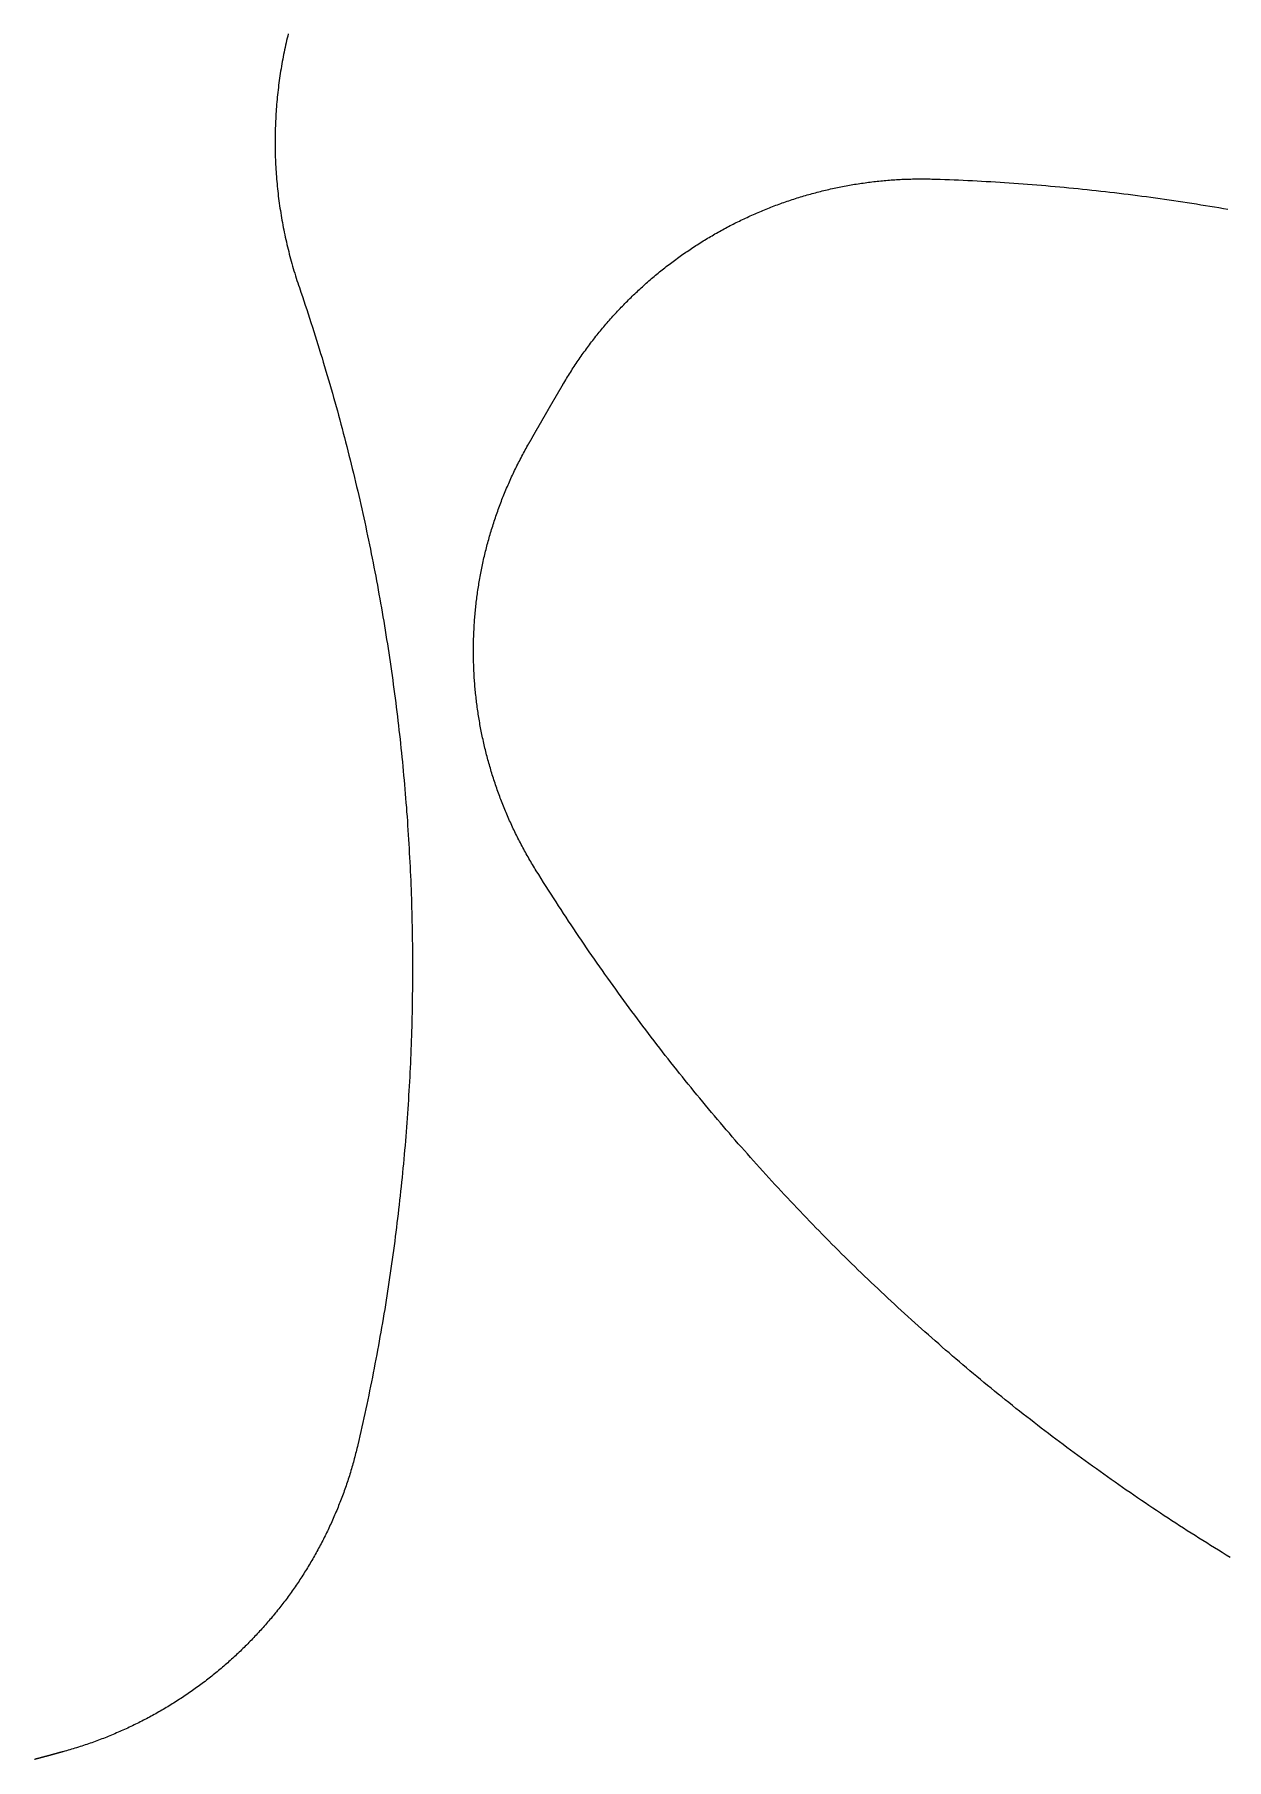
# Model space of a CAD drawing. Header units: millimetres. Extents: x 0 to 300, y 0 to 160.
# Drawn here: x 173.076 to 175.368, y 127.014 to 130.331 of the extents above; entities that cross this region are included whole.
import ezdxf

# ---------------------------------------------------------------- set-up
doc = ezdxf.new("R2010")
doc.units = ezdxf.units.MM
doc.header["$MEASUREMENT"] = 0
doc.layers.add('Layer 1', color=1, linetype='Continuous', true_color=0xff0000)

msp = doc.modelspace()

# ---------------------------------------------------------------- linework, layer by layer
at = {"layer": 'Layer 1'}
for points in [[(173.5643, 130.3325), (173.5632, 130.328), (173.5621, 130.3236), (173.5611, 130.3191), (173.56, 130.3147), (173.559, 130.3102), (173.5581, 130.3057), (173.5571, 130.3012), (173.5562, 130.2967), (173.5553, 130.2922), (173.5544, 130.2877), (173.5536, 130.2832), (173.5527, 130.2787), (173.5519, 130.2742), (173.5511, 130.2697), (173.5504, 130.2651), (173.5496, 130.2606), (173.5489, 130.2561), (173.5482, 130.2515), (173.5476, 130.247), (173.5469, 130.2424), (173.5463, 130.2379), (173.5457, 130.2333), (173.5452, 130.2287), (173.5446, 130.2242), (173.5441, 130.2196), (173.5436, 130.215), (173.5431, 130.2104), (173.5427, 130.2058), (173.5423, 130.2012), (173.5419, 130.1966), (173.5415, 130.1921), (173.5411, 130.1875), (173.5408, 130.1828), (173.5405, 130.1782), (173.5402, 130.1736), (173.54, 130.169), (173.5398, 130.1644), (173.5396, 130.1598), (173.5394, 130.1552), (173.5392, 130.1505), (173.5391, 130.1459), (173.539, 130.1413), (173.5389, 130.1366), (173.5389, 130.132), (173.5388, 130.1274), (173.5388, 130.1227), (173.5389, 130.1181), (173.5389, 130.1135), (173.539, 130.1088), (173.5391, 130.1042), (173.5392, 130.0995), (173.5393, 130.0949), (173.5395, 130.0902), (173.5397, 130.0856), (173.5399, 130.0809), (173.5402, 130.0763), (173.5404, 130.0716), (173.5407, 130.0669), (173.5411, 130.0623), (173.5414, 130.0576), (173.5418, 130.053), (173.5422, 130.0483), (173.5426, 130.0436), (173.5431, 130.039), (173.5435, 130.0343), (173.544, 130.0297), (173.5446, 130.025), (173.5451, 130.0203), (173.5457, 130.0157), (173.5463, 130.011), (173.5469, 130.0064), (173.5476, 130.0017), (173.5483, 129.997), (173.549, 129.9924), (173.5497, 129.9877), (173.5505, 129.9831), (173.5513, 129.9784), (173.5521, 129.9738), (173.5529, 129.9691), (173.5538, 129.9644), (173.5547, 129.9598), (173.5556, 129.9551), (173.5565, 129.9505), (173.5575, 129.9458), (173.5585, 129.9412), (173.5595, 129.9365), (173.5606, 129.9319), (173.5616, 129.9273), (173.5627, 129.9226), (173.5639, 129.918), (173.565, 129.9133), (173.5662, 129.9087), (173.5674, 129.9041), (173.5687, 129.8995), (173.5699, 129.8948), (173.5712, 129.8902), (173.5725, 129.8856), (173.5739, 129.881), (173.5752, 129.8763), (173.5766, 129.8717), (173.578, 129.8671), (173.5795, 129.8625), (173.581, 129.8579), (173.5825, 129.8533), (173.584, 129.8487), (173.5856, 129.8441), (173.5884, 129.8357), (173.5913, 129.8273), (173.5941, 129.8189), (173.5969, 129.8105), (173.5997, 129.8021), (173.6024, 129.7937), (173.6052, 129.7852), (173.6079, 129.7768), (173.6106, 129.7683), (173.6133, 129.7599), (173.616, 129.7515), (173.6187, 129.743), (173.6213, 129.7345), (173.6239, 129.7261), (173.6265, 129.7176), (173.6291, 129.7091), (173.6316, 129.7007), (173.6342, 129.6922), (173.6367, 129.6837), (173.6392, 129.6752), (173.6417, 129.6667), (173.6442, 129.6582), (173.6466, 129.6497), (173.649, 129.6412), (173.6514, 129.6327), (173.6538, 129.6242), (173.6562, 129.6157), (173.6586, 129.6071), (173.6609, 129.5986), (173.6632, 129.5901), (173.6655, 129.5815), (173.6678, 129.573), (173.67, 129.5645), (173.6723, 129.5559), (173.6745, 129.5474), (173.6767, 129.5388), (173.6789, 129.5302), (173.681, 129.5217), (173.6832, 129.5131), (173.6853, 129.5045), (173.6874, 129.496), (173.6895, 129.4874), (173.6916, 129.4788), (173.6936, 129.4702), (173.6956, 129.4616), (173.6977, 129.453), (173.6996, 129.4444), (173.7016, 129.4358), (173.7036, 129.4272), (173.7055, 129.4186), (173.7074, 129.41), (173.7093, 129.4014), (173.7112, 129.3928), (173.7131, 129.3842), (173.7149, 129.3755), (173.7167, 129.3669), (173.7185, 129.3583), (173.7203, 129.3497), (173.7221, 129.341), (173.7238, 129.3324), (173.7255, 129.3237), (173.7273, 129.3151), (173.7289, 129.3064), (173.7306, 129.2978), (173.7323, 129.2891), (173.7339, 129.2805), (173.7355, 129.2718), (173.7371, 129.2632), (173.7387, 129.2545), (173.7402, 129.2458), (173.7418, 129.2371), (173.7433, 129.2285), (173.7448, 129.2198), (173.7463, 129.2111), (173.7477, 129.2024), (173.7492, 129.1937), (173.7506, 129.1851), (173.752, 129.1764), (173.7534, 129.1677), (173.7548, 129.159), (173.7561, 129.1503), (173.7574, 129.1416), (173.7587, 129.1329), (173.76, 129.1242), (173.7613, 129.1155), (173.7626, 129.1068), (173.7638, 129.098), (173.765, 129.0893), (173.7662, 129.0806), (173.7674, 129.0719), (173.7685, 129.0632), (173.7697, 129.0544), (173.7708, 129.0457), (173.7719, 129.037), (173.773, 129.0283), (173.774, 129.0195), (173.7751, 129.0108), (173.7761, 129.0021), (173.7771, 128.9933), (173.7781, 128.9846), (173.7791, 128.9759), (173.78, 128.9671), (173.7809, 128.9584), (173.7818, 128.9496), (173.7827, 128.9409), (173.7836, 128.9321), (173.7845, 128.9234), (173.7853, 128.9146), (173.7861, 128.9059), (173.7869, 128.8971), (173.7877, 128.8883), (173.7884, 128.8796), (173.7892, 128.8708), (173.7899, 128.8621), (173.7906, 128.8533), (173.7913, 128.8445), (173.7919, 128.8358), (173.7926, 128.827), (173.7932, 128.8182), (173.7938, 128.8095), (173.7944, 128.8007), (173.795, 128.7919), (173.7955, 128.7831), (173.796, 128.7744), (173.7966, 128.7656), (173.797, 128.7568), (173.7975, 128.748), (173.798, 128.7393), (173.7984, 128.7305), (173.7988, 128.7217), (173.7992, 128.7129), (173.7996, 128.7041), (173.7999, 128.6954), (173.8003, 128.6866), (173.8006, 128.6778), (173.8009, 128.669), (173.8012, 128.6602), (173.8015, 128.6514), (173.8017, 128.6426), (173.8019, 128.6339), (173.8021, 128.6251), (173.8023, 128.6163), (173.8025, 128.6075), (173.8026, 128.5987), (173.8027, 128.5899), (173.8029, 128.5811), (173.8029, 128.5723), (173.803, 128.5635), (173.8031, 128.5547), (173.8031, 128.5459), (173.8031, 128.5371), (173.8031, 128.5284), (173.8031, 128.5196), (173.803, 128.5108), (173.803, 128.502), (173.8029, 128.4932), (173.8028, 128.4844), (173.8027, 128.4756), (173.8025, 128.4668), (173.8024, 128.458), (173.8022, 128.4492), (173.802, 128.4404), (173.8018, 128.4316), (173.8016, 128.4228), (173.8013, 128.414), (173.801, 128.4052), (173.8007, 128.3964), (173.8004, 128.3877), (173.8001, 128.3789), (173.7997, 128.3701), (173.7994, 128.3613), (173.799, 128.3525), (173.7986, 128.3437), (173.7982, 128.3349), (173.7977, 128.3261), (173.7972, 128.3173), (173.7968, 128.3085), (173.7963, 128.2997), (173.7957, 128.291), (173.7952, 128.2822), (173.7946, 128.2734), (173.7941, 128.2646), (173.7935, 128.2558), (173.7928, 128.247), (173.7922, 128.2382), (173.7915, 128.2295), (173.7909, 128.2207), (173.7902, 128.2119), (173.7895, 128.2031), (173.7887, 128.1943), (173.788, 128.1856), (173.7872, 128.1768), (173.7864, 128.168), (173.7856, 128.1592), (173.7848, 128.1505), (173.7839, 128.1417), (173.7831, 128.1329), (173.7822, 128.1241), (173.7813, 128.1154), (173.7803, 128.1066), (173.7794, 128.0978), (173.7784, 128.0891), (173.7775, 128.0803), (173.7765, 128.0715), (173.7754, 128.0628), (173.7744, 128.054), (173.7733, 128.0453), (173.7723, 128.0365), (173.7712, 128.0278), (173.77, 128.019), (173.7689, 128.0102), (173.7678, 128.0015), (173.7666, 127.9927), (173.7654, 127.984), (173.7642, 127.9753), (173.7629, 127.9665), (173.7617, 127.9578), (173.7604, 127.949), (173.7591, 127.9403), (173.7578, 127.9316), (173.7565, 127.9228), (173.7552, 127.9141), (173.7538, 127.9054), (173.7524, 127.8966), (173.751, 127.8879), (173.7496, 127.8792), (173.7481, 127.8705), (173.7467, 127.8617), (173.7452, 127.853), (173.7437, 127.8443), (173.7422, 127.8356), (173.7406, 127.8269), (173.7391, 127.8182), (173.7375, 127.8095), (173.7359, 127.8008), (173.7343, 127.7921), (173.7326, 127.7834), (173.731, 127.7747), (173.7293, 127.766), (173.7276, 127.7573), (173.7259, 127.7486), (173.7242, 127.7399), (173.7224, 127.7312), (173.7207, 127.7225), (173.7189, 127.7139), (173.7171, 127.7052), (173.7152, 127.6965), (173.7134, 127.6878), (173.7115, 127.6792), (173.7096, 127.6705), (173.7077, 127.6618), (173.7058, 127.6532), (173.7039, 127.6445), (173.7019, 127.6359), (173.6999, 127.6272), (173.6979, 127.6186), (173.6971, 127.6152), (173.6963, 127.6119), (173.6955, 127.6086), (173.6947, 127.6052), (173.6938, 127.6019), (173.693, 127.5986), (173.6921, 127.5953), (173.6912, 127.592), (173.6903, 127.5887), (173.6894, 127.5854), (173.6885, 127.5821), (173.6876, 127.5788), (173.6866, 127.5755), (173.6857, 127.5722), (173.6847, 127.569), (173.6837, 127.5657), (173.6827, 127.5624), (173.6817, 127.5592), (173.6806, 127.556), (173.6796, 127.5527), (173.6785, 127.5495), (173.6775, 127.5463), (173.6764, 127.543), (173.6753, 127.5398), (173.6742, 127.5366), (173.6731, 127.5334), (173.6719, 127.5302), (173.6708, 127.527), (173.6696, 127.5239), (173.6684, 127.5207), (173.6673, 127.5175), (173.6661, 127.5144), (173.6648, 127.5112), (173.6636, 127.508), (173.6624, 127.5049), (173.6611, 127.5018), (173.6599, 127.4986), (173.6586, 127.4955), (173.6573, 127.4924), (173.656, 127.4893), (173.6547, 127.4862), (173.6534, 127.4831), (173.652, 127.48), (173.6507, 127.4769), (173.6493, 127.4738), (173.6479, 127.4708), (173.6465, 127.4677), (173.6451, 127.4647), (173.6437, 127.4616), (173.6423, 127.4586), (173.6409, 127.4555), (173.6394, 127.4525), (173.6379, 127.4495), (173.6365, 127.4465), (173.635, 127.4435), (173.6335, 127.4405), (173.632, 127.4375), (173.6304, 127.4345), (173.6289, 127.4315), (173.6274, 127.4286), (173.6258, 127.4256), (173.6242, 127.4226), (173.6226, 127.4197), (173.6211, 127.4167), (173.6194, 127.4138), (173.6178, 127.4109), (173.6162, 127.408), (173.6146, 127.4051), (173.6129, 127.4022), (173.6112, 127.3993), (173.6096, 127.3964), (173.6079, 127.3935), (173.6062, 127.3906), (173.6045, 127.3878), (173.6027, 127.3849), (173.601, 127.3821), (173.5992, 127.3792), (173.5975, 127.3764), (173.5957, 127.3736), (173.5939, 127.3708), (173.5921, 127.3679), (173.5903, 127.3651), (173.5885, 127.3624), (173.5867, 127.3596), (173.5849, 127.3568), (173.583, 127.354), (173.5811, 127.3513), (173.5793, 127.3485), (173.5774, 127.3458), (173.5755, 127.343), (173.5736, 127.3403), (173.5717, 127.3376), (173.5697, 127.3349), (173.5678, 127.3322), (173.5659, 127.3295), (173.5639, 127.3268), (173.5619, 127.3241), (173.5599, 127.3215), (173.558, 127.3188), (173.556, 127.3161), (173.5539, 127.3135), (173.5519, 127.3109), (173.5499, 127.3082), (173.5478, 127.3056), (173.5458, 127.303), (173.5437, 127.3004), (173.5416, 127.2978), (173.5395, 127.2953), (173.5374, 127.2927), (173.5353, 127.2901), (173.5332, 127.2876), (173.5311, 127.285), (173.5289, 127.2825), (173.5268, 127.28), (173.5246, 127.2774), (173.5225, 127.2749), (173.5203, 127.2724), (173.5181, 127.2699), (173.5159, 127.2675), (173.5137, 127.265), (173.5114, 127.2625), (173.5092, 127.2601), (173.507, 127.2576), (173.5047, 127.2552), (173.5024, 127.2528), (173.5002, 127.2504), (173.4979, 127.248), (173.4956, 127.2456), (173.4933, 127.2432), (173.491, 127.2408), (173.4887, 127.2384), (173.4863, 127.2361), (173.484, 127.2337), (173.4816, 127.2314), (173.4793, 127.229), (173.4769, 127.2267), (173.4745, 127.2244), (173.4721, 127.2221), (173.4697, 127.2198), (173.4673, 127.2175), (173.4649, 127.2153), (173.4625, 127.213), (173.46, 127.2108), (173.4576, 127.2085), (173.4551, 127.2063), (173.4527, 127.2041), (173.4502, 127.2019), (173.4477, 127.1997), (173.4452, 127.1975), (173.4427, 127.1953), (173.4402, 127.1931), (173.4377, 127.191), (173.4351, 127.1888), (173.4326, 127.1867), (173.43, 127.1845), (173.4275, 127.1824), (173.4249, 127.1803), (173.4223, 127.1782), (173.4198, 127.1761), (173.4172, 127.1741), (173.4146, 127.172), (173.4119, 127.1699), (173.4093, 127.1679), (173.4067, 127.1659), (173.4041, 127.1638), (173.4014, 127.1618), (173.3987, 127.1598), (173.3961, 127.1578), (173.3934, 127.1558), (173.3907, 127.1539), (173.388, 127.1519), (173.3853, 127.15), (173.3826, 127.148), (173.3799, 127.1461), (173.3772, 127.1442), (173.3744, 127.1423), (173.3717, 127.1404), (173.369, 127.1385), (173.3662, 127.1366), (173.3634, 127.1348), (173.3607, 127.1329), (173.3579, 127.1311), (173.3551, 127.1293), (173.3523, 127.1275), (173.3495, 127.1257), (173.3466, 127.1239), (173.3438, 127.1221), (173.341, 127.1203), (173.3381, 127.1186), (173.3353, 127.1168), (173.3324, 127.1151), (173.3296, 127.1133), (173.3267, 127.1116), (173.3238, 127.1099), (173.3209, 127.1082), (173.318, 127.1066), (173.3151, 127.1049), (173.3122, 127.1033), (173.3093, 127.1016), (173.3064, 127.1), (173.3034, 127.0984), (173.3005, 127.0968), (173.2975, 127.0952), (173.2946, 127.0936), (173.2916, 127.092), (173.2886, 127.0905), (173.2857, 127.0889), (173.2827, 127.0874), (173.2797, 127.0858), (173.2767, 127.0843), (173.2737, 127.0828), (173.2706, 127.0814), (173.2676, 127.0799), (173.2646, 127.0784), (173.2615, 127.077), (173.2585, 127.0755), (173.2554, 127.0741), (173.2524, 127.0727), (173.2493, 127.0713), (173.2462, 127.0699), (173.2432, 127.0685), (173.2401, 127.0672), (173.237, 127.0658), (173.2339, 127.0645), (173.2308, 127.0632), (173.2276, 127.0618), (173.2245, 127.0605), (173.2214, 127.0593), (173.2182, 127.058), (173.2151, 127.0567), (173.2119, 127.0555), (173.2088, 127.0542), (173.2056, 127.053), (173.2024, 127.0518), (173.1993, 127.0506), (173.1961, 127.0494), (173.1929, 127.0482), (173.1897, 127.0471), (173.1865, 127.0459), (173.1833, 127.0448), (173.1801, 127.0437), (173.1768, 127.0426), (173.1736, 127.0415), (173.1704, 127.0404), (173.1671, 127.0393), (173.1639, 127.0383), (173.1606, 127.0373), (173.1573, 127.0362), (173.1541, 127.0352), (173.1508, 127.0342), (173.1475, 127.0332), (173.1442, 127.0323), (173.1409, 127.0313), (173.1376, 127.0303), (173.1343, 127.0294), (173.131, 127.0285), (173.1305, 127.0284), (173.13, 127.0282), (173.1295, 127.0281), (173.129, 127.0279), (173.1285, 127.0278), (173.128, 127.0277), (173.1275, 127.0275), (173.127, 127.0274), (173.1264, 127.0272), (173.1259, 127.0271), (173.1254, 127.027), (173.1249, 127.0268), (173.1244, 127.0267), (173.1239, 127.0265), (173.1234, 127.0264), (173.1229, 127.0263), (173.1224, 127.0261), (173.1219, 127.026), (173.1214, 127.0258), (173.1208, 127.0257), (173.1203, 127.0256), (173.1198, 127.0254), (173.1193, 127.0253), (173.1188, 127.0251), (173.1183, 127.025), (173.1178, 127.0249), (173.1173, 127.0247), (173.1168, 127.0246), (173.1163, 127.0245), (173.1158, 127.0243), (173.1153, 127.0242), (173.1147, 127.024), (173.1142, 127.0239), (173.1137, 127.0238), (173.1132, 127.0236), (173.1127, 127.0235), (173.1122, 127.0233), (173.1117, 127.0232), (173.1112, 127.0231), (173.1107, 127.0229), (173.1102, 127.0228), (173.1097, 127.0226), (173.1091, 127.0225), (173.1086, 127.0224), (173.1081, 127.0222), (173.1076, 127.0221), (173.1071, 127.0219), (173.1066, 127.0218), (173.1061, 127.0217), (173.1056, 127.0215), (173.1051, 127.0214), (173.1046, 127.0213), (173.1041, 127.0211), (173.1035, 127.021), (173.103, 127.0208), (173.1025, 127.0207), (173.102, 127.0206), (173.1015, 127.0204), (173.101, 127.0203), (173.1005, 127.0201), (173.1, 127.02), (173.0995, 127.0199), (173.099, 127.0197), (173.0985, 127.0196), (173.098, 127.0195), (173.0974, 127.0193), (173.0969, 127.0192), (173.0964, 127.019), (173.0959, 127.0189), (173.0954, 127.0188), (173.0949, 127.0186), (173.0944, 127.0185), (173.0939, 127.0183), (173.0934, 127.0182), (173.0929, 127.0181), (173.0924, 127.0179), (173.0918, 127.0178), (173.0913, 127.0177), (173.0908, 127.0175), (173.0903, 127.0174), (173.0898, 127.0172), (173.0893, 127.0171), (173.0888, 127.017), (173.0883, 127.0168), (173.0878, 127.0167), (173.0873, 127.0166), (173.0867, 127.0164), (173.0862, 127.0163), (173.0857, 127.0161), (173.0852, 127.016), (173.0847, 127.0159), (173.0842, 127.0157), (173.0837, 127.0156), (173.0832, 127.0155), (173.0827, 127.0153), (173.0822, 127.0152), (173.0817, 127.015), (173.0811, 127.0149), (173.0806, 127.0148), (173.0801, 127.0146), (173.0796, 127.0145), (173.0791, 127.0144), (173.0786, 127.0142), (173.0781, 127.0141), (173.0776, 127.0139), (173.0771, 127.0138), (173.0766, 127.0137), (173.0761, 127.0135)], [(175.3755, 127.4022), (175.368, 127.4068), (175.3604, 127.4114), (175.3529, 127.416), (175.3454, 127.4206), (175.3379, 127.4253), (175.3304, 127.43), (175.3229, 127.4347), (175.3155, 127.4394), (175.308, 127.4441), (175.3006, 127.4488), (175.2931, 127.4536), (175.2857, 127.4583), (175.2783, 127.4631), (175.2709, 127.4679), (175.2635, 127.4727), (175.2562, 127.4776), (175.2488, 127.4824), (175.2414, 127.4873), (175.2341, 127.4921), (175.2268, 127.497), (175.2194, 127.5019), (175.2121, 127.5069), (175.2048, 127.5118), (175.1976, 127.5168), (175.1903, 127.5217), (175.183, 127.5267), (175.1758, 127.5317), (175.1685, 127.5367), (175.1613, 127.5418), (175.1541, 127.5468), (175.1469, 127.5519), (175.1397, 127.557), (175.1325, 127.5621), (175.1253, 127.5672), (175.1182, 127.5723), (175.111, 127.5774), (175.1039, 127.5826), (175.0968, 127.5878), (175.0897, 127.5929), (175.0825, 127.5981), (175.0755, 127.6034), (175.0684, 127.6086), (175.0613, 127.6138), (175.0543, 127.6191), (175.0472, 127.6244), (175.0402, 127.6297), (175.0332, 127.635), (175.0262, 127.6403), (175.0192, 127.6456), (175.0122, 127.651), (175.0052, 127.6563), (174.9983, 127.6617), (174.9913, 127.6671), (174.9844, 127.6725), (174.9775, 127.6779), (174.9705, 127.6834), (174.9636, 127.6888), (174.9568, 127.6943), (174.9499, 127.6998), (174.943, 127.7053), (174.9362, 127.7108), (174.9293, 127.7163), (174.9225, 127.7219), (174.9157, 127.7274), (174.9089, 127.733), (174.9021, 127.7386), (174.8953, 127.7442), (174.8886, 127.7498), (174.8818, 127.7555), (174.8751, 127.7611), (174.8683, 127.7668), (174.8616, 127.7724), (174.8549, 127.7781), (174.8482, 127.7838), (174.8416, 127.7895), (174.8349, 127.7953), (174.8282, 127.801), (174.8216, 127.8068), (174.815, 127.8126), (174.8084, 127.8184), (174.8018, 127.8242), (174.7952, 127.83), (174.7886, 127.8358), (174.782, 127.8417), (174.7755, 127.8475), (174.7689, 127.8534), (174.7624, 127.8593), (174.7559, 127.8652), (174.7494, 127.8711), (174.7429, 127.877), (174.7364, 127.883), (174.73, 127.8889), (174.7235, 127.8949), (174.7171, 127.9009), (174.7107, 127.9069), (174.7043, 127.9129), (174.6979, 127.919), (174.6915, 127.925), (174.6851, 127.9311), (174.6788, 127.9371), (174.6724, 127.9432), (174.6661, 127.9493), (174.6598, 127.9554), (174.6535, 127.9616), (174.6472, 127.9677), (174.6409, 127.9739), (174.6346, 127.98), (174.6284, 127.9862), (174.6221, 127.9924), (174.6159, 127.9986), (174.6097, 128.0048), (174.6035, 128.0111), (174.5973, 128.0173), (174.5911, 128.0236), (174.585, 128.0299), (174.5788, 128.0362), (174.5727, 128.0425), (174.5666, 128.0488), (174.5605, 128.0551), (174.5544, 128.0615), (174.5483, 128.0678), (174.5423, 128.0742), (174.5362, 128.0806), (174.5302, 128.087), (174.5242, 128.0934), (174.5181, 128.0998), (174.5122, 128.1063), (174.5062, 128.1127), (174.5002, 128.1192), (174.4943, 128.1257), (174.4883, 128.1322), (174.4824, 128.1387), (174.4765, 128.1452), (174.4706, 128.1517), (174.4647, 128.1583), (174.4588, 128.1648), (174.453, 128.1714), (174.4471, 128.178), (174.4413, 128.1846), (174.4355, 128.1912), (174.4297, 128.1978), (174.4239, 128.2045), (174.4181, 128.2111), (174.4124, 128.2178), (174.4066, 128.2245), (174.4009, 128.2311), (174.3952, 128.2378), (174.3895, 128.2446), (174.3838, 128.2513), (174.3781, 128.258), (174.3725, 128.2648), (174.3668, 128.2716), (174.3612, 128.2783), (174.3556, 128.2851), (174.35, 128.2919), (174.3444, 128.2987), (174.3388, 128.3056), (174.3332, 128.3124), (174.3277, 128.3193), (174.3222, 128.3261), (174.3167, 128.333), (174.3112, 128.3399), (174.3057, 128.3468), (174.3002, 128.3537), (174.2947, 128.3607), (174.2893, 128.3676), (174.2839, 128.3746), (174.2785, 128.3815), (174.2731, 128.3885), (174.2677, 128.3955), (174.2623, 128.4025), (174.257, 128.4095), (174.2516, 128.4166), (174.2463, 128.4236), (174.241, 128.4307), (174.2357, 128.4377), (174.2304, 128.4448), (174.2252, 128.4519), (174.2199, 128.459), (174.2147, 128.4661), (174.2095, 128.4733), (174.2043, 128.4804), (174.1991, 128.4876), (174.1939, 128.4947), (174.1887, 128.5019), (174.1836, 128.5091), (174.1785, 128.5163), (174.1733, 128.5235), (174.1682, 128.5307), (174.1632, 128.538), (174.1581, 128.5452), (174.153, 128.5525), (174.148, 128.5598), (174.143, 128.567), (174.138, 128.5743), (174.133, 128.5817), (174.128, 128.589), (174.123, 128.5963), (174.1181, 128.6037), (174.1132, 128.611), (174.1083, 128.6184), (174.1034, 128.6258), (174.0985, 128.6332), (174.0936, 128.6406), (174.0887, 128.648), (174.0839, 128.6554), (174.0791, 128.6628), (174.0743, 128.6703), (174.0695, 128.6778), (174.0647, 128.6852), (174.06, 128.6927), (174.0552, 128.7002), (174.0505, 128.7077), (174.0458, 128.7152), (174.0411, 128.7228), (174.0393, 128.7257), (174.0375, 128.7286), (174.0357, 128.7316), (174.0339, 128.7345), (174.0322, 128.7374), (174.0304, 128.7404), (174.0287, 128.7433), (174.027, 128.7463), (174.0253, 128.7493), (174.0236, 128.7523), (174.0219, 128.7552), (174.0203, 128.7582), (174.0186, 128.7612), (174.017, 128.7642), (174.0154, 128.7672), (174.0137, 128.7702), (174.0122, 128.7732), (174.0106, 128.7762), (174.009, 128.7793), (174.0075, 128.7823), (174.0059, 128.7853), (174.0044, 128.7884), (174.0029, 128.7914), (174.0014, 128.7944), (173.9999, 128.7975), (173.9984, 128.8005), (173.997, 128.8036), (173.9955, 128.8067), (173.9941, 128.8097), (173.9927, 128.8128), (173.9913, 128.8159), (173.9899, 128.819), (173.9885, 128.8221), (173.9872, 128.8252), (173.9858, 128.8283), (173.9845, 128.8314), (173.9832, 128.8345), (173.9819, 128.8376), (173.9806, 128.8407), (173.9793, 128.8438), (173.978, 128.8469), (173.9768, 128.8501), (173.9756, 128.8532), (173.9743, 128.8563), (173.9731, 128.8595), (173.9719, 128.8626), (173.9708, 128.8658), (173.9696, 128.8689), (173.9684, 128.8721), (173.9673, 128.8752), (173.9662, 128.8784), (173.965, 128.8816), (173.9639, 128.8847), (173.9629, 128.8879), (173.9618, 128.8911), (173.9607, 128.8943), (173.9597, 128.8974), (173.9587, 128.9006), (173.9576, 128.9038), (173.9566, 128.907), (173.9556, 128.9102), (173.9547, 128.9134), (173.9537, 128.9166), (173.9528, 128.9198), (173.9518, 128.923), (173.9509, 128.9262), (173.95, 128.9295), (173.9491, 128.9327), (173.9482, 128.9359), (173.9473, 128.9391), (173.9465, 128.9424), (173.9457, 128.9456), (173.9448, 128.9488), (173.944, 128.9521), (173.9432, 128.9553), (173.9424, 128.9585), (173.9417, 128.9618), (173.9409, 128.965), (173.9402, 128.9683), (173.9394, 128.9715), (173.9387, 128.9748), (173.938, 128.978), (173.9373, 128.9813), (173.9366, 128.9845), (173.936, 128.9878), (173.9353, 128.9911), (173.9347, 128.9943), (173.9341, 128.9976), (173.9335, 129.0009), (173.9329, 129.0042), (173.9323, 129.0074), (173.9317, 129.0107), (173.9312, 129.014), (173.9306, 129.0173), (173.9301, 129.0206), (173.9296, 129.0238), (173.9291, 129.0271), (173.9286, 129.0304), (173.9282, 129.0337), (173.9277, 129.037), (173.9273, 129.0403), (173.9268, 129.0436), (173.9264, 129.0469), (173.926, 129.0502), (173.9256, 129.0535), (173.9253, 129.0568), (173.9249, 129.0601), (173.9245, 129.0634), (173.9242, 129.0667), (173.9239, 129.07), (173.9236, 129.0733), (173.9233, 129.0766), (173.923, 129.0799), (173.9228, 129.0832), (173.9225, 129.0865), (173.9223, 129.0898), (173.922, 129.0931), (173.9218, 129.0964), (173.9216, 129.0997), (173.9215, 129.1031), (173.9213, 129.1064), (173.9211, 129.1097), (173.921, 129.113), (173.9209, 129.1163), (173.9208, 129.1196), (173.9207, 129.1229), (173.9206, 129.1263), (173.9205, 129.1296), (173.9204, 129.1329), (173.9204, 129.1362), (173.9204, 129.1395), (173.9204, 129.1428), (173.9204, 129.1462), (173.9204, 129.1495), (173.9204, 129.1528), (173.9204, 129.1561), (173.9205, 129.1594), (173.9205, 129.1627), (173.9206, 129.1661), (173.9207, 129.1694), (173.9208, 129.1727), (173.9209, 129.176), (173.9211, 129.1793), (173.9212, 129.1826), (173.9214, 129.186), (173.9216, 129.1893), (173.9218, 129.1926), (173.922, 129.1959), (173.9222, 129.1992), (173.9224, 129.2025), (173.9226, 129.2058), (173.9229, 129.2091), (173.9232, 129.2125), (173.9235, 129.2158), (173.9238, 129.2191), (173.9241, 129.2224), (173.9244, 129.2257), (173.9247, 129.229), (173.9251, 129.2323), (173.9255, 129.2356), (173.9258, 129.2389), (173.9262, 129.2422), (173.9267, 129.2455), (173.9271, 129.2488), (173.9275, 129.2521), (173.928, 129.2554), (173.9284, 129.2587), (173.9289, 129.262), (173.9294, 129.2653), (173.9299, 129.2686), (173.9304, 129.2719), (173.931, 129.2751), (173.9315, 129.2784), (173.9321, 129.2817), (173.9326, 129.285), (173.9332, 129.2883), (173.9338, 129.2915), (173.9344, 129.2948), (173.9351, 129.2981), (173.9357, 129.3014), (173.9364, 129.3046), (173.937, 129.3079), (173.9377, 129.3112), (173.9384, 129.3144), (173.9391, 129.3177), (173.9399, 129.321), (173.9406, 129.3242), (173.9414, 129.3275), (173.9421, 129.3307), (173.9429, 129.334), (173.9437, 129.3372), (173.9445, 129.3405), (173.9453, 129.3437), (173.9462, 129.3469), (173.947, 129.3502), (173.9479, 129.3534), (173.9488, 129.3566), (173.9497, 129.3599), (173.9506, 129.3631), (173.9515, 129.3663), (173.9524, 129.3695), (173.9534, 129.3728), (173.9543, 129.376), (173.9553, 129.3792), (173.9563, 129.3824), (173.9573, 129.3856), (173.9583, 129.3888), (173.9593, 129.392), (173.9604, 129.3952), (173.9614, 129.3984), (173.9625, 129.4016), (173.9636, 129.4048), (173.9647, 129.4079), (173.9658, 129.4111), (173.9669, 129.4143), (173.9681, 129.4175), (173.9692, 129.4206), (173.9704, 129.4238), (173.9716, 129.427), (173.9728, 129.4301), (173.974, 129.4333), (173.9752, 129.4364), (173.9764, 129.4396), (173.9777, 129.4427), (173.9789, 129.4458), (173.9802, 129.449), (173.9815, 129.4521), (173.9828, 129.4552), (173.9841, 129.4584), (173.9855, 129.4615), (173.9868, 129.4646), (173.9882, 129.4677), (173.9895, 129.4708), (173.9909, 129.4739), (173.9923, 129.477), (173.9937, 129.4801), (173.9952, 129.4832), (173.9966, 129.4862), (173.9981, 129.4893), (173.9995, 129.4924), (174.001, 129.4955), (174.0025, 129.4985), (174.004, 129.5016), (174.0056, 129.5046), (174.0071, 129.5077), (174.0087, 129.5107), (174.0102, 129.5138), (174.0118, 129.5168), (174.0134, 129.5198), (174.015, 129.5229), (174.0166, 129.5259), (174.0183, 129.5289), (174.0199, 129.5319), (174.0216, 129.5349), (174.0233, 129.5379), (174.025, 129.5409), (174.0252, 129.5414), (174.0255, 129.5418), (174.0257, 129.5423), (174.026, 129.5427), (174.0263, 129.5432), (174.0265, 129.5436), (174.0268, 129.5441), (174.027, 129.5446), (174.0273, 129.545), (174.0276, 129.5455), (174.0278, 129.5459), (174.0281, 129.5464), (174.0283, 129.5468), (174.0286, 129.5473), (174.0289, 129.5478), (174.0291, 129.5482), (174.0294, 129.5487), (174.0297, 129.5491), (174.0299, 129.5496), (174.0302, 129.5501), (174.0304, 129.5505), (174.0307, 129.551), (174.031, 129.5514), (174.0312, 129.5519), (174.0315, 129.5523), (174.0317, 129.5528), (174.032, 129.5533), (174.0323, 129.5537), (174.0325, 129.5542), (174.0328, 129.5546), (174.0331, 129.5551), (174.0333, 129.5555), (174.0336, 129.556), (174.0338, 129.5565), (174.0341, 129.5569), (174.0344, 129.5574), (174.0346, 129.5578), (174.0349, 129.5583), (174.0351, 129.5588), (174.0354, 129.5592), (174.0357, 129.5597), (174.0359, 129.5601), (174.0362, 129.5606), (174.0365, 129.561), (174.0367, 129.5615), (174.037, 129.562), (174.0372, 129.5624), (174.0375, 129.5629), (174.0378, 129.5633), (174.038, 129.5638), (174.0383, 129.5642), (174.0385, 129.5647), (174.0388, 129.5652), (174.0391, 129.5656), (174.0393, 129.5661), (174.0396, 129.5665), (174.0399, 129.567), (174.0401, 129.5674), (174.0404, 129.5679), (174.0406, 129.5684), (174.0409, 129.5688), (174.0412, 129.5693), (174.0414, 129.5697), (174.0417, 129.5702), (174.042, 129.5707), (174.0422, 129.5711), (174.0425, 129.5716), (174.0427, 129.572), (174.043, 129.5725), (174.0433, 129.5729), (174.0435, 129.5734), (174.0438, 129.5739), (174.044, 129.5743), (174.0443, 129.5748), (174.0446, 129.5752), (174.0448, 129.5757), (174.0451, 129.5761), (174.0454, 129.5766), (174.0456, 129.5771), (174.0459, 129.5775), (174.0461, 129.578), (174.0464, 129.5784), (174.0467, 129.5789), (174.0469, 129.5793), (174.0472, 129.5798), (174.0475, 129.5803), (174.0477, 129.5807), (174.048, 129.5812), (174.0482, 129.5816), (174.0485, 129.5821), (174.0488, 129.5825), (174.049, 129.583), (174.0493, 129.5835), (174.0496, 129.5839), (174.0498, 129.5844), (174.0501, 129.5848), (174.0503, 129.5853), (174.0506, 129.5857), (174.0509, 129.5862), (174.0511, 129.5867), (174.0514, 129.5871), (174.0517, 129.5876), (174.0519, 129.588), (174.0522, 129.5885), (174.0525, 129.5889), (174.0527, 129.5894), (174.053, 129.5899), (174.0532, 129.5903), (174.0535, 129.5908), (174.0538, 129.5912), (174.054, 129.5917), (174.0543, 129.5921), (174.0546, 129.5926), (174.0548, 129.593), (174.0551, 129.5935), (174.0553, 129.594), (174.0556, 129.5944), (174.0559, 129.5949), (174.0561, 129.5953), (174.0564, 129.5958), (174.0567, 129.5962), (174.0569, 129.5967), (174.0572, 129.5972), (174.0575, 129.5976), (174.0577, 129.5981), (174.058, 129.5985), (174.0582, 129.599), (174.0585, 129.5994), (174.0588, 129.5999), (174.059, 129.6004), (174.0593, 129.6008), (174.0596, 129.6013), (174.0598, 129.6017), (174.0601, 129.6022), (174.0604, 129.6026), (174.0606, 129.6031), (174.0609, 129.6036), (174.0611, 129.604), (174.0614, 129.6045), (174.0617, 129.6049), (174.0619, 129.6054), (174.0622, 129.6058), (174.0625, 129.6063), (174.0627, 129.6067), (174.063, 129.6072), (174.0633, 129.6077), (174.0635, 129.6081), (174.0638, 129.6086), (174.064, 129.609), (174.0643, 129.6095), (174.0646, 129.6099), (174.0648, 129.6104), (174.0651, 129.6109), (174.0654, 129.6113), (174.0656, 129.6118), (174.0659, 129.6122), (174.0662, 129.6127), (174.0664, 129.6131), (174.0667, 129.6136), (174.067, 129.614), (174.0672, 129.6145), (174.0675, 129.615), (174.0677, 129.6154), (174.068, 129.6159), (174.0683, 129.6163), (174.0685, 129.6168), (174.0688, 129.6172), (174.0691, 129.6177), (174.0693, 129.6182), (174.0696, 129.6186), (174.0699, 129.6191), (174.0701, 129.6195), (174.0704, 129.62), (174.0707, 129.6204), (174.0709, 129.6209), (174.0712, 129.6213), (174.0715, 129.6218), (174.0717, 129.6223), (174.072, 129.6227), (174.0722, 129.6232), (174.0725, 129.6236), (174.0728, 129.6241), (174.073, 129.6245), (174.0733, 129.625), (174.0736, 129.6254), (174.0738, 129.6259), (174.0741, 129.6264), (174.0744, 129.6268), (174.0746, 129.6273), (174.0749, 129.6277), (174.0752, 129.6282), (174.0754, 129.6286), (174.0757, 129.6291), (174.076, 129.6295), (174.0762, 129.63), (174.0765, 129.6305), (174.0768, 129.6309), (174.077, 129.6314), (174.0773, 129.6318), (174.0776, 129.6323), (174.0778, 129.6327), (174.0781, 129.6332), (174.0783, 129.6336), (174.0786, 129.6341), (174.0789, 129.6346), (174.0791, 129.635), (174.0794, 129.6355), (174.0797, 129.6359), (174.0799, 129.6364), (174.0802, 129.6368), (174.0805, 129.6373), (174.0807, 129.6377), (174.081, 129.6382), (174.0813, 129.6387), (174.0815, 129.6391), (174.0818, 129.6396), (174.0821, 129.64), (174.0823, 129.6405), (174.0826, 129.6409), (174.0829, 129.6414), (174.0831, 129.6418), (174.0834, 129.6423), (174.0837, 129.6428), (174.0839, 129.6432), (174.0842, 129.6437), (174.0845, 129.6441), (174.0847, 129.6446), (174.085, 129.645), (174.0853, 129.6455), (174.0855, 129.6459), (174.0858, 129.6464), (174.0861, 129.6469), (174.0863, 129.6473), (174.0866, 129.6478), (174.0869, 129.6482), (174.0871, 129.6487), (174.0874, 129.6491), (174.0877, 129.6496), (174.0879, 129.65), (174.0882, 129.6505), (174.0885, 129.651), (174.0887, 129.6514), (174.089, 129.6519), (174.0893, 129.6523), (174.0895, 129.6528), (174.0898, 129.6532), (174.0901, 129.6537), (174.0903, 129.6541), (174.0906, 129.6546), (174.0909, 129.655), (174.0911, 129.6555), (174.0914, 129.656), (174.0917, 129.6564), (174.0919, 129.6569), (174.0922, 129.6573), (174.0925, 129.6578), (174.0942, 129.6607), (174.096, 129.6637), (174.0977, 129.6666), (174.0995, 129.6696), (174.1013, 129.6725), (174.1031, 129.6754), (174.1049, 129.6783), (174.1068, 129.6812), (174.1086, 129.6841), (174.1104, 129.687), (174.1123, 129.6898), (174.1142, 129.6927), (174.116, 129.6955), (174.1179, 129.6984), (174.1198, 129.7012), (174.1218, 129.704), (174.1237, 129.7068), (174.1256, 129.7096), (174.1276, 129.7124), (174.1295, 129.7152), (174.1315, 129.718), (174.1335, 129.7208), (174.1355, 129.7235), (174.1375, 129.7262), (174.1395, 129.729), (174.1415, 129.7317), (174.1435, 129.7344), (174.1456, 129.7371), (174.1476, 129.7398), (174.1497, 129.7425), (174.1518, 129.7452), (174.1538, 129.7478), (174.1559, 129.7505), (174.158, 129.7531), (174.1602, 129.7558), (174.1623, 129.7584), (174.1644, 129.761), (174.1666, 129.7636), (174.1687, 129.7662), (174.1709, 129.7688), (174.1731, 129.7713), (174.1752, 129.7739), (174.1774, 129.7765), (174.1796, 129.779), (174.1819, 129.7815), (174.1841, 129.7841), (174.1863, 129.7866), (174.1886, 129.7891), (174.1908, 129.7916), (174.1931, 129.794), (174.1954, 129.7965), (174.1976, 129.799), (174.1999, 129.8014), (174.2022, 129.8039), (174.2046, 129.8063), (174.2069, 129.8087), (174.2092, 129.8111), (174.2115, 129.8135), (174.2139, 129.8159), (174.2163, 129.8183), (174.2186, 129.8206), (174.221, 129.823), (174.2234, 129.8253), (174.2258, 129.8277), (174.2282, 129.83), (174.2306, 129.8323), (174.233, 129.8346), (174.2355, 129.8369), (174.2379, 129.8392), (174.2404, 129.8414), (174.2428, 129.8437), (174.2453, 129.8459), (174.2478, 129.8482), (174.2502, 129.8504), (174.2527, 129.8526), (174.2552, 129.8548), (174.2578, 129.857), (174.2603, 129.8592), (174.2628, 129.8614), (174.2653, 129.8635), (174.2679, 129.8657), (174.2704, 129.8678), (174.273, 129.8699), (174.2756, 129.8721), (174.2782, 129.8742), (174.2807, 129.8763), (174.2833, 129.8783), (174.2859, 129.8804), (174.2886, 129.8825), (174.2912, 129.8845), (174.2938, 129.8866), (174.2964, 129.8886), (174.2991, 129.8906), (174.3017, 129.8926), (174.3044, 129.8946), (174.3071, 129.8966), (174.3097, 129.8985), (174.3124, 129.9005), (174.3151, 129.9025), (174.3178, 129.9044), (174.3205, 129.9063), (174.3232, 129.9082), (174.326, 129.9101), (174.3287, 129.912), (174.3314, 129.9139), (174.3342, 129.9158), (174.3369, 129.9176), (174.3397, 129.9195), (174.3425, 129.9213), (174.3452, 129.9231), (174.348, 129.9249), (174.3508, 129.9267), (174.3536, 129.9285), (174.3564, 129.9303), (174.3592, 129.932), (174.362, 129.9338), (174.3649, 129.9355), (174.3677, 129.9373), (174.3705, 129.939), (174.3734, 129.9407), (174.3762, 129.9424), (174.3791, 129.944), (174.382, 129.9457), (174.3848, 129.9474), (174.3877, 129.949), (174.3906, 129.9506), (174.3935, 129.9523), (174.3964, 129.9539), (174.3993, 129.9555), (174.4022, 129.957), (174.4051, 129.9586), (174.4081, 129.9602), (174.411, 129.9617), (174.414, 129.9633), (174.4169, 129.9648), (174.4199, 129.9663), (174.4228, 129.9678), (174.4258, 129.9693), (174.4287, 129.9708), (174.4317, 129.9722), (174.4347, 129.9737), (174.4377, 129.9751), (174.4407, 129.9765), (174.4437, 129.9779), (174.4467, 129.9793), (174.4497, 129.9807), (174.4527, 129.9821), (174.4558, 129.9835), (174.4588, 129.9848), (174.4618, 129.9862), (174.4649, 129.9875), (174.4679, 129.9888), (174.471, 129.9901), (174.4741, 129.9914), (174.4771, 129.9927), (174.4802, 129.9939), (174.4833, 129.9952), (174.4864, 129.9964), (174.4894, 129.9976), (174.4925, 129.9988), (174.4956, 130), (174.4987, 130.0012), (174.5019, 130.0024), (174.505, 130.0036), (174.5081, 130.0047), (174.5112, 130.0058), (174.5143, 130.007), (174.5175, 130.0081), (174.5206, 130.0092), (174.5238, 130.0103), (174.5269, 130.0113), (174.5301, 130.0124), (174.5332, 130.0134), (174.5364, 130.0145), (174.5396, 130.0155), (174.5428, 130.0165), (174.5459, 130.0175), (174.5491, 130.0185), (174.5523, 130.0194), (174.5555, 130.0204), (174.5587, 130.0213), (174.5619, 130.0223), (174.5651, 130.0232), (174.5683, 130.0241), (174.5715, 130.025), (174.5748, 130.0258), (174.578, 130.0267), (174.5812, 130.0275), (174.5845, 130.0284), (174.5877, 130.0292), (174.5909, 130.03), (174.5942, 130.0308), (174.5974, 130.0316), (174.6007, 130.0323), (174.604, 130.0331), (174.6072, 130.0338), (174.6105, 130.0346), (174.6138, 130.0353), (174.617, 130.036), (174.6203, 130.0367), (174.6236, 130.0373), (174.6269, 130.038), (174.6302, 130.0386), (174.6335, 130.0393), (174.6368, 130.0399), (174.6401, 130.0405), (174.6434, 130.0411), (174.6467, 130.0417), (174.65, 130.0422), (174.6533, 130.0428), (174.6566, 130.0433), (174.66, 130.0438), (174.6633, 130.0444), (174.6666, 130.0448), (174.67, 130.0453), (174.6733, 130.0458), (174.6766, 130.0462), (174.68, 130.0467), (174.6833, 130.0471), (174.6867, 130.0475), (174.69, 130.0479), (174.6934, 130.0483), (174.6967, 130.0487), (174.7001, 130.049), (174.7035, 130.0494), (174.7068, 130.0497), (174.7102, 130.05), (174.7136, 130.0503), (174.7169, 130.0506), (174.7203, 130.0509), (174.7237, 130.0511), (174.7271, 130.0514), (174.7305, 130.0516), (174.7339, 130.0518), (174.7373, 130.052), (174.7407, 130.0522), (174.744, 130.0524), (174.7474, 130.0525), (174.7508, 130.0527), (174.7543, 130.0528), (174.7577, 130.0529), (174.7611, 130.053), (174.7645, 130.0531), (174.7679, 130.0531), (174.7713, 130.0532), (174.7747, 130.0532), (174.7781, 130.0533), (174.7816, 130.0533), (174.785, 130.0533), (174.7884, 130.0533), (174.7918, 130.0532), (174.7953, 130.0532), (174.7987, 130.0531), (174.8021, 130.053), (174.8056, 130.0529), (174.809, 130.0528), (174.8179, 130.0525), (174.8267, 130.0522), (174.8356, 130.0519), (174.8445, 130.0515), (174.8533, 130.0511), (174.8622, 130.0507), (174.871, 130.0503), (174.8799, 130.0499), (174.8888, 130.0494), (174.8976, 130.049), (174.9065, 130.0485), (174.9153, 130.048), (174.9241, 130.0474), (174.933, 130.0469), (174.9418, 130.0463), (174.9507, 130.0457), (174.9595, 130.0451), (174.9683, 130.0445), (174.9772, 130.0438), (174.986, 130.0431), (174.9948, 130.0425), (175.0036, 130.0418), (175.0125, 130.041), (175.0213, 130.0403), (175.0301, 130.0395), (175.0389, 130.0387), (175.0477, 130.0379), (175.0565, 130.0371), (175.0653, 130.0363), (175.0741, 130.0354), (175.0829, 130.0345), (175.0917, 130.0336), (175.1005, 130.0327), (175.1093, 130.0318), (175.1181, 130.0308), (175.1268, 130.0299), (175.1356, 130.0289), (175.1444, 130.0279), (175.1532, 130.0268), (175.1619, 130.0258), (175.1707, 130.0247), (175.1795, 130.0236), (175.1882, 130.0225), (175.197, 130.0214), (175.2057, 130.0202), (175.2145, 130.0191), (175.2232, 130.0179), (175.232, 130.0167), (175.2407, 130.0155), (175.2494, 130.0142), (175.2582, 130.013), (175.2669, 130.0117), (175.2756, 130.0104), (175.2843, 130.0091), (175.293, 130.0077), (175.3018, 130.0064), (175.3105, 130.005), (175.3192, 130.0036), (175.3279, 130.0022), (175.3366, 130.0008), (175.3453, 129.9993), (175.354, 129.9979), (175.3626, 129.9964), (175.3713, 129.9949)]]:
    msp.add_lwpolyline(points, dxfattribs=at)

doc.saveas('drawing.dxf')
